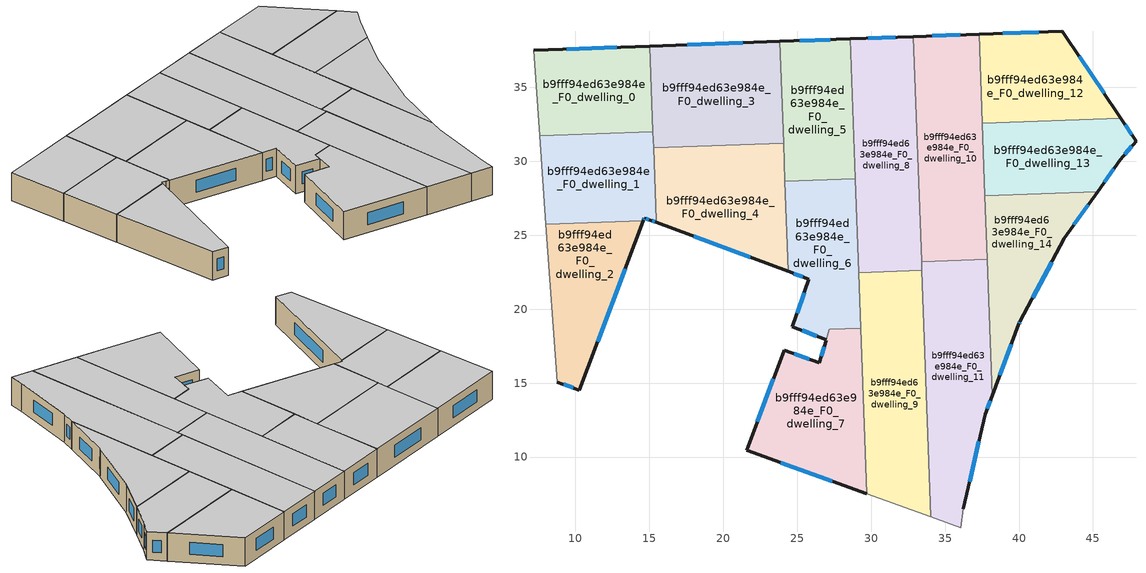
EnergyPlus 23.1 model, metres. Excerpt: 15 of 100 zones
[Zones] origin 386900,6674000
b9fff94ed63e984e_F0_dwelling_0
 floor ground (EU_floor_Construction): 15.03,37.8 15.24,32 7.58,31.72 7.16,37.51 z0
 wall outside (EU_wall_Construction): 15.03,37.8 7.16,37.51 z0:3
 wall to b9fff94ed63e984e_F0_dwelling_1 (EU_wall_Construction): 7.58,31.72 15.24,32 z0:3
 wall adiabatic (EU_wall_Construction): 7.16,37.51 7.58,31.72 z0:3
 wall to b9fff94ed63e984e_F0_dwelling_3 (EU_wall_Construction): 15.24,32 15.03,37.8 z0:3
 window (EU_Window_Construction): 12.78,37.72 9.41,37.6 z0.86:2.14
 ceiling to b9fff94ed63e984e_F1_dwelling_0 (EU_floor_Construction): 15.24,32 15.03,37.8 7.16,37.51 7.58,31.72 z3
b9fff94ed63e984e_F0_dwelling_1
 floor ground (EU_floor_Construction): 15.24,32 15.46,26.03 15.46,25.87 15.07,26.01 14.66,26.16 14.6,26 8,25.76 7.58,31.72 z0
 wall outside (EU_wall_Construction): 14.6,26 14.66,26.16 15.07,26.01 15.46,25.87 z0:3
 wall adiabatic (EU_wall_Construction): 7.58,31.72 8,25.76 z0:3
 wall to b9fff94ed63e984e_F0_dwelling_4 (EU_wall_Construction): 15.46,25.87 15.46,26.03 15.28,30.92 z0:3
 wall to b9fff94ed63e984e_F0_dwelling_2 (EU_wall_Construction): 8,25.76 14.6,26 z0:3
 wall to b9fff94ed63e984e_F0_dwelling_3 (EU_wall_Construction): 15.28,30.92 15.24,31.99 z0:3
 window (EU_Window_Construction): 15.18,25.97 15.35,25.91 / 14.78,26.12 14.95,26.06 / 14.61,26.04 14.64,26.12 z0.86:2.14
 ceiling to b9fff94ed63e984e_F1_dwelling_1 (EU_floor_Construction): 15.46,25.87 15.46,26.03 15.24,32 7.58,31.72 8,25.76 14.6,26 14.66,26.16 15.07,26.01 z3
b9fff94ed63e984e_F0_dwelling_10
 floor ground (EU_floor_Construction): 37.31,38.59 37.85,23.38 33.4,23.22 32.86,38.43 z0
 wall outside (EU_wall_Construction): 37.31,38.59 32.86,38.43 z0:3
 wall to b9fff94ed63e984e_F0_dwelling_11 (EU_wall_Construction): 33.4,23.22 37.85,23.38 z0:3
 wall to b9fff94ed63e984e_F0_dwelling_8 (EU_wall_Construction): 32.86,38.43 33.4,23.22 z0:3
 wall to b9fff94ed63e984e_F0_dwelling_12 (EU_wall_Construction): 37.52,32.57 37.31,38.59 z0:3
 wall to b9fff94ed63e984e_F0_dwelling_13 (EU_wall_Construction): 37.7,27.68 37.52,32.57 z0:3
 wall to b9fff94ed63e984e_F0_dwelling_14 (EU_wall_Construction): 37.85,23.38 37.7,27.68 z0:3
 window (EU_Window_Construction): 36.04,38.55 34.13,38.48 z0.86:2.14
 ceiling to b9fff94ed63e984e_F1_dwelling_10 (EU_floor_Construction): 37.85,23.38 37.31,38.59 32.86,38.43 33.4,23.22 z3
b9fff94ed63e984e_F0_dwelling_11
 floor ground (EU_floor_Construction): 37.85,23.38 38.18,14.16 37.71,12.89 36.24,6.52 36.04,5.22 34.02,5.95 33.4,23.22 z0
 wall outside (EU_wall_Construction): 36.24,6.52 37.71,12.89 38.18,14.16 z0:3
 wall adiabatic (EU_wall_Construction): 34.02,5.95 36.04,5.22 36.24,6.52 z0:3
 wall to b9fff94ed63e984e_F0_dwelling_9 (EU_wall_Construction): 33.43,22.62 34.02,5.95 z0:3
 wall to b9fff94ed63e984e_F0_dwelling_14 (EU_wall_Construction): 38.18,14.16 37.85,23.38 z0:3
 wall to b9fff94ed63e984e_F0_dwelling_8 (EU_wall_Construction): 33.4,23.23 33.43,22.62 z0:3
 window (EU_Window_Construction): 37.84,13.25 38.04,13.79 / 36.66,8.34 37.29,11.07 z0.86:2.14
 ceiling to b9fff94ed63e984e_F1_dwelling_11 (EU_floor_Construction): 36.04,5.22 36.24,6.52 37.71,12.89 38.18,14.16 37.85,23.38 33.4,23.22 34.02,5.95 z3
b9fff94ed63e984e_F0_dwelling_12
 floor ground (EU_floor_Construction): 42.93,38.79 46.87,32.91 37.52,32.57 37.31,38.59 z0
 wall outside (EU_wall_Construction): 46.87,32.91 42.93,38.79 37.31,38.59 z0:3
 wall to b9fff94ed63e984e_F0_dwelling_13 (EU_wall_Construction): 37.52,32.57 46.87,32.91 z0:3
 window (EU_Window_Construction): 41.32,38.74 38.91,38.65 / 45.75,34.59 44.06,37.11 z0.86:2.14
 ceiling to b9fff94ed63e984e_F1_dwelling_12 (EU_floor_Construction): 46.87,32.91 42.93,38.79 37.31,38.59 37.52,32.57 z3
b9fff94ed63e984e_F0_dwelling_13
 floor ground (EU_floor_Construction): 46.87,32.91 47.91,31.36 46.86,30.12 45.32,27.96 37.7,27.68 37.52,32.57 z0
 wall outside (EU_wall_Construction): 45.32,27.96 46.86,30.12 47.91,31.36 46.87,32.91 z0:3
 wall to b9fff94ed63e984e_F0_dwelling_14 (EU_wall_Construction): 37.7,27.68 45.32,27.96 z0:3
 window (EU_Window_Construction): 47.16,30.47 47.61,31 / 45.76,28.57 46.42,29.5 / 47.61,31.8 47.17,32.46 z0.86:2.14
 ceiling to b9fff94ed63e984e_F1_dwelling_13 (EU_floor_Construction): 45.32,27.96 46.86,30.12 47.91,31.36 46.87,32.91 37.52,32.57 37.7,27.68 z3
b9fff94ed63e984e_F0_dwelling_14
 floor ground (EU_floor_Construction): 45.32,27.96 43.06,24.79 40.06,19.16 39.99,19.02 38.18,14.16 37.7,27.68 z0
 wall outside (EU_wall_Construction): 38.18,14.16 39.99,19.02 40.06,19.16 43.06,24.79 45.32,27.96 z0:3
 window (EU_Window_Construction): 43.71,25.7 44.68,27.05 / 40.92,20.77 42.21,23.18 / 40.01,19.06 40.04,19.12 / 38.7,15.54 39.48,17.63 z0.86:2.14
 ceiling to b9fff94ed63e984e_F1_dwelling_14 (EU_floor_Construction): 38.18,14.16 39.99,19.02 40.06,19.16 43.06,24.79 45.32,27.96 37.7,27.68 z3
b9fff94ed63e984e_F0_dwelling_2
 floor ground (EU_floor_Construction): 14.6,26 10.27,14.53 8.77,15.08 8,25.76 z0
 wall outside (EU_wall_Construction): 8.77,15.08 10.27,14.53 14.6,26 z0:3
 wall adiabatic (EU_wall_Construction): 8,25.76 8.77,15.08 z0:3
 window (EU_Window_Construction): 11.51,17.81 13.36,22.72 / 9.2,14.92 9.84,14.69 z0.86:2.14
 ceiling to b9fff94ed63e984e_F1_dwelling_2 (EU_floor_Construction): 10.27,14.53 14.6,26 8,25.76 8.77,15.08 z3
b9fff94ed63e984e_F0_dwelling_3
 floor ground (EU_floor_Construction): 23.83,38.11 24.07,31.24 15.28,30.92 15.03,37.8 z0
 wall outside (EU_wall_Construction): 23.83,38.11 15.03,37.8 z0:3
 wall to b9fff94ed63e984e_F0_dwelling_4 (EU_wall_Construction): 15.28,30.92 24.07,31.24 z0:3
 wall to b9fff94ed63e984e_F0_dwelling_5 (EU_wall_Construction): 24.07,31.24 23.83,38.11 z0:3
 window (EU_Window_Construction): 21.31,38.02 17.55,37.89 z0.86:2.14
 ceiling to b9fff94ed63e984e_F1_dwelling_3 (EU_floor_Construction): 24.07,31.24 23.83,38.11 15.03,37.8 15.28,30.92 z3
b9fff94ed63e984e_F0_dwelling_4
 floor ground (EU_floor_Construction): 24.07,31.24 24.38,22.55 15.46,25.87 15.28,30.92 z0
 wall outside (EU_wall_Construction): 15.46,25.87 24.38,22.55 z0:3
 wall to b9fff94ed63e984e_F0_dwelling_6 (EU_wall_Construction): 24.38,22.55 24.16,28.64 z0:3
 wall to b9fff94ed63e984e_F0_dwelling_5 (EU_wall_Construction): 24.16,28.64 24.07,31.24 z0:3
 window (EU_Window_Construction): 18.01,24.92 21.83,23.5 z0.86:2.14
 ceiling to b9fff94ed63e984e_F1_dwelling_4 (EU_floor_Construction): 24.38,22.55 24.07,31.24 15.28,30.92 15.46,25.87 z3
b9fff94ed63e984e_F0_dwelling_5
 floor ground (EU_floor_Construction): 28.59,38.28 28.92,28.81 24.16,28.64 23.83,38.11 z0
 wall outside (EU_wall_Construction): 28.59,38.28 23.83,38.11 z0:3
 wall to b9fff94ed63e984e_F0_dwelling_6 (EU_wall_Construction): 24.16,28.64 28.92,28.81 z0:3
 wall to b9fff94ed63e984e_F0_dwelling_8 (EU_wall_Construction): 28.92,28.81 28.59,38.28 z0:3
 window (EU_Window_Construction): 27.23,38.23 25.18,38.16 z0.86:2.14
 ceiling to b9fff94ed63e984e_F1_dwelling_5 (EU_floor_Construction): 28.92,28.81 28.59,38.28 23.83,38.11 24.16,28.64 z3
b9fff94ed63e984e_F0_dwelling_6
 floor ground (EU_floor_Construction): 28.92,28.81 29.28,18.72 27.18,18.65 26.95,17.92 24.67,18.82 25.77,22.03 24.38,22.55 24.16,28.64 z0
 wall outside (EU_wall_Construction): 24.38,22.55 25.77,22.03 24.67,18.82 26.95,17.92 z0:3
 wall to b9fff94ed63e984e_F0_dwelling_7 (EU_wall_Construction): 26.95,17.92 27.18,18.65 29.28,18.72 z0:3
 wall to b9fff94ed63e984e_F0_dwelling_9 (EU_wall_Construction): 29.28,18.72 29.15,22.47 z0:3
 wall to b9fff94ed63e984e_F0_dwelling_8 (EU_wall_Construction): 29.15,22.47 28.92,28.81 z0:3
 window (EU_Window_Construction): 25.46,21.12 24.99,19.74 / 24.78,22.4 25.38,22.18 / 25.32,18.57 26.3,18.18 z0.86:2.14
 ceiling to b9fff94ed63e984e_F1_dwelling_6 (EU_floor_Construction): 29.28,18.72 28.92,28.81 24.16,28.64 24.38,22.55 25.77,22.03 24.67,18.82 26.95,17.92 27.18,18.65 z3
b9fff94ed63e984e_F0_dwelling_7
 floor ground (EU_floor_Construction): 29.28,18.72 29.68,7.52 21.58,10.45 24.11,17.23 26.47,16.38 26.95,17.92 27.18,18.65 z0
 wall outside (EU_wall_Construction): 26.95,17.92 26.47,16.38 24.11,17.23 21.58,10.45 29.68,7.52 z0:3
 wall to b9fff94ed63e984e_F0_dwelling_9 (EU_wall_Construction): 29.68,7.52 29.28,18.72 z0:3
 window (EU_Window_Construction): 23.9,9.61 27.37,8.36 / 23.38,15.29 22.3,12.38 / 25.8,16.62 24.78,16.98 / 26.82,17.48 26.61,16.82 z0.86:2.14
 ceiling to b9fff94ed63e984e_F1_dwelling_7 (EU_floor_Construction): 29.68,7.52 29.28,18.72 27.18,18.65 26.95,17.92 26.47,16.38 24.11,17.23 21.58,10.45 z3
b9fff94ed63e984e_F0_dwelling_8
 floor ground (EU_floor_Construction): 32.86,38.43 33.43,22.62 29.15,22.47 28.59,38.28 z0
 wall outside (EU_wall_Construction): 32.86,38.43 28.59,38.28 z0:3
 wall to b9fff94ed63e984e_F0_dwelling_9 (EU_wall_Construction): 29.15,22.47 33.43,22.62 z0:3
 window (EU_Window_Construction): 31.64,38.39 29.81,38.32 z0.86:2.14
 ceiling to b9fff94ed63e984e_F1_dwelling_8 (EU_floor_Construction): 33.43,22.62 32.86,38.43 28.59,38.28 29.15,22.47 z3
b9fff94ed63e984e_F0_dwelling_9
 floor ground (EU_floor_Construction): 33.43,22.62 34.02,5.95 29.68,7.52 29.15,22.47 z0
 wall adiabatic (EU_wall_Construction): 29.68,7.52 34.02,5.95 z0:3
 ceiling to b9fff94ed63e984e_F1_dwelling_9 (EU_floor_Construction): 34.02,5.95 33.43,22.62 29.15,22.47 29.68,7.52 z3
[Building]
EU S2 Campaign: North Axis=0; Terrain=City; Solar Distribution=FullExterior
[Site:Location]
Helsinki-Vantaa.AP: Latitude=60.317; Longitude=24.963; Time Zone=2; Elevation=54.6
[SizingPeriod:WeatherFileDays]
AnnualSizingPeriod: Begin Month=1; Begin Day of Month=1; End Month=12; End Day of Month=31; Day of Week for Start Day=Monday; Use Weather File Daylight Saving Period=No; Use Weather File Rain and Snow Indicators=No
[MATERIAL]
EU_InternalMass_Material: Roughness=MediumRough; Thickness=0.1; Conductivity=1; Density=1800; Specific Heat=900; Thermal Absorptance=0.9; Solar Absorptance=0.7; Visible Absorptance=0.7
[MATERIAL:NOMASS] Roughness=MediumRough; Thermal Absorptance=0.9; Solar Absorptance=0.7; Visible Absorptance=0.7
Name | Thermal Resistance
EU_wall_NoMass | 1.10183
EU_floor_NoMass | 1.70606
[WINDOWMATERIAL:SIMPLEGLAZINGSYSTEM]
EU_Window_SimpleGlazing: UFactor=3.11035; Solar Heat Gain Coefficient=0.8; Visible Transmittance=0.8
[CONSTRUCTION]
EU_wall_Construction: EU_wall_NoMass
EU_floor_Construction: EU_floor_NoMass
EU_Window_Construction: EU_Window_SimpleGlazing
EU_InternalMass_Construction: EU_InternalMass_Material
[ZONE] Type=1; Multiplier=1; Ceiling Height=autocalculate; Floor Area=autocalculate; Part of Total Floor Area=Yes
Name | Volume
b9fff94ed63e984e_F0_dwelling_0 | 135.374
b9fff94ed63e984e_F0_dwelling_1 | 135.486
b9fff94ed63e984e_F0_dwelling_10 | 203.08
b9fff94ed63e984e_F0_dwelling_11 | 203.101
b9fff94ed63e984e_F0_dwelling_12 | 135.408
b9fff94ed63e984e_F0_dwelling_13 | 135.38
b9fff94ed63e984e_F0_dwelling_14; b9fff94ed63e984e_F0_dwelling_5 | 135.39
b9fff94ed63e984e_F0_dwelling_2 | 135.309
b9fff94ed63e984e_F0_dwelling_3 | 181.466
b9fff94ed63e984e_F0_dwelling_4 | 181.474
b9fff94ed63e984e_F0_dwelling_6 | 137.421
b9fff94ed63e984e_F0_dwelling_7 | 176.563
b9fff94ed63e984e_F0_dwelling_8 | 203.093
b9fff94ed63e984e_F0_dwelling_9 | 203.076
[INTERNALMASS] Construction=EU_InternalMass_Construction
Name | Zone or ZoneList | Surface Area
b9fff94ed63e984e_F0_dwelling_0_EU_InternalMass | b9fff94ed63e984e_F0_dwelling_0 | 45.1243
b9fff94ed63e984e_F0_dwelling_1_EU_InternalMass | b9fff94ed63e984e_F0_dwelling_1 | 45.1621
b9fff94ed63e984e_F0_dwelling_2_EU_InternalMass | b9fff94ed63e984e_F0_dwelling_2 | 45.1028
b9fff94ed63e984e_F0_dwelling_3_EU_InternalMass | b9fff94ed63e984e_F0_dwelling_3 | 60.489
b9fff94ed63e984e_F0_dwelling_4_EU_InternalMass | b9fff94ed63e984e_F0_dwelling_4 | 60.4911
b9fff94ed63e984e_F0_dwelling_5_EU_InternalMass | b9fff94ed63e984e_F0_dwelling_5 | 45.13
b9fff94ed63e984e_F0_dwelling_6_EU_InternalMass | b9fff94ed63e984e_F0_dwelling_6 | 45.8068
b9fff94ed63e984e_F0_dwelling_7_EU_InternalMass | b9fff94ed63e984e_F0_dwelling_7 | 58.854
b9fff94ed63e984e_F0_dwelling_8_EU_InternalMass | b9fff94ed63e984e_F0_dwelling_8 | 67.6978
b9fff94ed63e984e_F0_dwelling_9_EU_InternalMass | b9fff94ed63e984e_F0_dwelling_9 | 67.6923
b9fff94ed63e984e_F0_dwelling_10_EU_InternalMass | b9fff94ed63e984e_F0_dwelling_10 | 67.6936
b9fff94ed63e984e_F0_dwelling_11_EU_InternalMass | b9fff94ed63e984e_F0_dwelling_11 | 67.7003
b9fff94ed63e984e_F0_dwelling_12_EU_InternalMass | b9fff94ed63e984e_F0_dwelling_12 | 45.1359
b9fff94ed63e984e_F0_dwelling_13_EU_InternalMass | b9fff94ed63e984e_F0_dwelling_13 | 45.1273
b9fff94ed63e984e_F0_dwelling_14_EU_InternalMass | b9fff94ed63e984e_F0_dwelling_14 | 45.1295
[OTHEREQUIPMENT] Fuel Type=Electricity; Design Level Calculation Method=Watts/Area; Power per Zone Floor Area=1; Fraction Latent=0; Fraction Radiant=0; Fraction Lost=0; Carbon Dioxide Generation Rate=0; EndUse Subcategory=EU_Step8_InternalGains
Name | Zone or ZoneList or Space or SpaceList | Schedule
EU_Step8_InternalGain_b9fff94ed63e984e_F0_dwelling_0_f000 | b9fff94ed63e984e_F0_dwelling_0 | EU_Step8_GainSchedule_b9fff94ed63e984e_F0_dwelling_0_f000
EU_Step8_InternalGain_b9fff94ed63e984e_F0_dwelling_1_f000 | b9fff94ed63e984e_F0_dwelling_1 | EU_Step8_GainSchedule_b9fff94ed63e984e_F0_dwelling_1_f000
EU_Step8_InternalGain_b9fff94ed63e984e_F0_dwelling_2_f000 | b9fff94ed63e984e_F0_dwelling_2 | EU_Step8_GainSchedule_b9fff94ed63e984e_F0_dwelling_2_f000
EU_Step8_InternalGain_b9fff94ed63e984e_F0_dwelling_3_f000 | b9fff94ed63e984e_F0_dwelling_3 | EU_Step8_GainSchedule_b9fff94ed63e984e_F0_dwelling_3_f000
EU_Step8_InternalGain_b9fff94ed63e984e_F0_dwelling_4_f000 | b9fff94ed63e984e_F0_dwelling_4 | EU_Step8_GainSchedule_b9fff94ed63e984e_F0_dwelling_4_f000
EU_Step8_InternalGain_b9fff94ed63e984e_F0_dwelling_5_f000 | b9fff94ed63e984e_F0_dwelling_5 | EU_Step8_GainSchedule_b9fff94ed63e984e_F0_dwelling_5_f000
EU_Step8_InternalGain_b9fff94ed63e984e_F0_dwelling_6_f000 | b9fff94ed63e984e_F0_dwelling_6 | EU_Step8_GainSchedule_b9fff94ed63e984e_F0_dwelling_6_f000
EU_Step8_InternalGain_b9fff94ed63e984e_F0_dwelling_7_f000 | b9fff94ed63e984e_F0_dwelling_7 | EU_Step8_GainSchedule_b9fff94ed63e984e_F0_dwelling_7_f000
EU_Step8_InternalGain_b9fff94ed63e984e_F0_dwelling_8_f000 | b9fff94ed63e984e_F0_dwelling_8 | EU_Step8_GainSchedule_b9fff94ed63e984e_F0_dwelling_8_f000
EU_Step8_InternalGain_b9fff94ed63e984e_F0_dwelling_9_f000 | b9fff94ed63e984e_F0_dwelling_9 | EU_Step8_GainSchedule_b9fff94ed63e984e_F0_dwelling_9_f000
EU_Step8_InternalGain_b9fff94ed63e984e_F0_dwelling_10_f000 | b9fff94ed63e984e_F0_dwelling_10 | EU_Step8_GainSchedule_b9fff94ed63e984e_F0_dwelling_10_f000
EU_Step8_InternalGain_b9fff94ed63e984e_F0_dwelling_11_f000 | b9fff94ed63e984e_F0_dwelling_11 | EU_Step8_GainSchedule_b9fff94ed63e984e_F0_dwelling_11_f000
EU_Step8_InternalGain_b9fff94ed63e984e_F0_dwelling_12_f000 | b9fff94ed63e984e_F0_dwelling_12 | EU_Step8_GainSchedule_b9fff94ed63e984e_F0_dwelling_12_f000
EU_Step8_InternalGain_b9fff94ed63e984e_F0_dwelling_13_f000 | b9fff94ed63e984e_F0_dwelling_13 | EU_Step8_GainSchedule_b9fff94ed63e984e_F0_dwelling_13_f000
EU_Step8_InternalGain_b9fff94ed63e984e_F0_dwelling_14_f000 | b9fff94ed63e984e_F0_dwelling_14 | EU_Step8_GainSchedule_b9fff94ed63e984e_F0_dwelling_14_f000
[ZONEVENTILATION:DESIGNFLOWRATE] Schedule=EU_AlwaysOn; Design Flow Rate Calculation Method=AirChanges/Hour; Air Changes per Hour=0.756316; Ventilation Type=Natural; Fan Pressure Rise=0; Fan Total Efficiency=1; Constant Term Coefficient=1; Temperature Term Coefficient=0; Velocity Term Coefficient=0; Velocity Squared Term Coefficient=0; Minimum Indoor Temperature=-100; Maximum Indoor Temperature=100; Delta Temperature=-100; Minimum Outdoor Temperature=-100; Maximum Outdoor Temperature=100; Maximum Wind Speed=40
Name | Zone or ZoneList or Space or SpaceList
EU_ConstantAir_b9fff94ed63e984e_F0_dwelling_0 | b9fff94ed63e984e_F0_dwelling_0
EU_ConstantAir_b9fff94ed63e984e_F0_dwelling_1 | b9fff94ed63e984e_F0_dwelling_1
EU_ConstantAir_b9fff94ed63e984e_F0_dwelling_2 | b9fff94ed63e984e_F0_dwelling_2
EU_ConstantAir_b9fff94ed63e984e_F0_dwelling_3 | b9fff94ed63e984e_F0_dwelling_3
EU_ConstantAir_b9fff94ed63e984e_F0_dwelling_4 | b9fff94ed63e984e_F0_dwelling_4
EU_ConstantAir_b9fff94ed63e984e_F0_dwelling_5 | b9fff94ed63e984e_F0_dwelling_5
EU_ConstantAir_b9fff94ed63e984e_F0_dwelling_6 | b9fff94ed63e984e_F0_dwelling_6
EU_ConstantAir_b9fff94ed63e984e_F0_dwelling_7 | b9fff94ed63e984e_F0_dwelling_7
EU_ConstantAir_b9fff94ed63e984e_F0_dwelling_8 | b9fff94ed63e984e_F0_dwelling_8
EU_ConstantAir_b9fff94ed63e984e_F0_dwelling_9 | b9fff94ed63e984e_F0_dwelling_9
EU_ConstantAir_b9fff94ed63e984e_F0_dwelling_10 | b9fff94ed63e984e_F0_dwelling_10
EU_ConstantAir_b9fff94ed63e984e_F0_dwelling_11 | b9fff94ed63e984e_F0_dwelling_11
EU_ConstantAir_b9fff94ed63e984e_F0_dwelling_12 | b9fff94ed63e984e_F0_dwelling_12
EU_ConstantAir_b9fff94ed63e984e_F0_dwelling_13 | b9fff94ed63e984e_F0_dwelling_13
EU_ConstantAir_b9fff94ed63e984e_F0_dwelling_14 | b9fff94ed63e984e_F0_dwelling_14
[HVACTEMPLATE:THERMOSTAT] Constant Heating Setpoint=20; Constant Cooling Setpoint=50
EU_HeatOnly_b9fff94ed63e984e_F0_dwelling_0; EU_HeatOnly_b9fff94ed63e984e_F0_dwelling_1; EU_HeatOnly_b9fff94ed63e984e_F0_dwelling_2; EU_HeatOnly_b9fff94ed63e984e_F0_dwelling_3; EU_HeatOnly_b9fff94ed63e984e_F0_dwelling_4; EU_HeatOnly_b9fff94ed63e984e_F0_dwelling_5; EU_HeatOnly_b9fff94ed63e984e_F0_dwelling_6; EU_HeatOnly_b9fff94ed63e984e_F0_dwelling_7; EU_HeatOnly_b9fff94ed63e984e_F0_dwelling_8; EU_HeatOnly_b9fff94ed63e984e_F0_dwelling_9; EU_HeatOnly_b9fff94ed63e984e_F0_dwelling_10; EU_HeatOnly_b9fff94ed63e984e_F0_dwelling_11; EU_HeatOnly_b9fff94ed63e984e_F0_dwelling_12; EU_HeatOnly_b9fff94ed63e984e_F0_dwelling_13; EU_HeatOnly_b9fff94ed63e984e_F0_dwelling_14; EU_HeatOnly_b9fff94ed63e984e_F1_dwelling_0; EU_HeatOnly_b9fff94ed63e984e_F1_dwelling_1; EU_HeatOnly_b9fff94ed63e984e_F1_dwelling_2; EU_HeatOnly_b9fff94ed63e984e_F1_dwelling_3; EU_HeatOnly_b9fff94ed63e984e_F1_dwelling_4; EU_HeatOnly_b9fff94ed63e984e_F1_dwelling_5; EU_HeatOnly_b9fff94ed63e984e_F1_dwelling_6; EU_HeatOnly_b9fff94ed63e984e_F1_dwelling_7; EU_HeatOnly_b9fff94ed63e984e_F1_dwelling_8; EU_HeatOnly_b9fff94ed63e984e_F1_dwelling_9; EU_HeatOnly_b9fff94ed63e984e_F1_dwelling_10; EU_HeatOnly_b9fff94ed63e984e_F1_dwelling_11; EU_HeatOnly_b9fff94ed63e984e_F1_dwelling_12; EU_HeatOnly_b9fff94ed63e984e_F1_dwelling_13; EU_HeatOnly_b9fff94ed63e984e_F1_dwelling_14; EU_HeatOnly_b9fff94ed63e984e_F2_dwelling_0; EU_HeatOnly_b9fff94ed63e984e_F2_dwelling_1; EU_HeatOnly_b9fff94ed63e984e_F2_dwelling_2; EU_HeatOnly_b9fff94ed63e984e_F2_dwelling_3; EU_HeatOnly_b9fff94ed63e984e_F2_dwelling_4; EU_HeatOnly_b9fff94ed63e984e_F2_dwelling_5; EU_HeatOnly_b9fff94ed63e984e_F2_dwelling_6; EU_HeatOnly_b9fff94ed63e984e_F2_dwelling_7; EU_HeatOnly_b9fff94ed63e984e_F2_dwelling_8; EU_HeatOnly_b9fff94ed63e984e_F2_dwelling_9; EU_HeatOnly_b9fff94ed63e984e_F2_dwelling_10; EU_HeatOnly_b9fff94ed63e984e_F2_dwelling_11; EU_HeatOnly_b9fff94ed63e984e_F2_dwelling_12; EU_HeatOnly_b9fff94ed63e984e_F2_dwelling_13; EU_HeatOnly_b9fff94ed63e984e_F3_dwelling_0; EU_HeatOnly_b9fff94ed63e984e_F3_dwelling_1; EU_HeatOnly_b9fff94ed63e984e_F3_dwelling_2; EU_HeatOnly_b9fff94ed63e984e_F3_dwelling_3; EU_HeatOnly_b9fff94ed63e984e_F3_dwelling_4; EU_HeatOnly_b9fff94ed63e984e_F3_dwelling_5; EU_HeatOnly_b9fff94ed63e984e_F3_dwelling_6; EU_HeatOnly_b9fff94ed63e984e_F3_dwelling_7; EU_HeatOnly_b9fff94ed63e984e_F3_dwelling_8; EU_HeatOnly_b9fff94ed63e984e_F3_dwelling_9; EU_HeatOnly_b9fff94ed63e984e_F3_dwelling_10; EU_HeatOnly_b9fff94ed63e984e_F3_dwelling_11; EU_HeatOnly_b9fff94ed63e984e_F3_dwelling_12; EU_HeatOnly_b9fff94ed63e984e_F3_dwelling_13; EU_HeatOnly_b9fff94ed63e984e_F4_dwelling_0; EU_HeatOnly_b9fff94ed63e984e_F4_dwelling_1; EU_HeatOnly_b9fff94ed63e984e_F4_dwelling_2; EU_HeatOnly_b9fff94ed63e984e_F4_dwelling_3; EU_HeatOnly_b9fff94ed63e984e_F4_dwelling_4; EU_HeatOnly_b9fff94ed63e984e_F4_dwelling_5; EU_HeatOnly_b9fff94ed63e984e_F4_dwelling_6; EU_HeatOnly_b9fff94ed63e984e_F4_dwelling_7; EU_HeatOnly_b9fff94ed63e984e_F4_dwelling_8; EU_HeatOnly_b9fff94ed63e984e_F4_dwelling_9; EU_HeatOnly_b9fff94ed63e984e_F4_dwelling_10; EU_HeatOnly_b9fff94ed63e984e_F4_dwelling_11; EU_HeatOnly_b9fff94ed63e984e_F4_dwelling_12; EU_HeatOnly_b9fff94ed63e984e_F4_dwelling_13; EU_HeatOnly_b9fff94ed63e984e_F5_dwelling_0; EU_HeatOnly_b9fff94ed63e984e_F5_dwelling_1; EU_HeatOnly_b9fff94ed63e984e_F5_dwelling_2; EU_HeatOnly_b9fff94ed63e984e_F5_dwelling_3; EU_HeatOnly_b9fff94ed63e984e_F5_dwelling_4; EU_HeatOnly_b9fff94ed63e984e_F5_dwelling_5; EU_HeatOnly_b9fff94ed63e984e_F5_dwelling_6; EU_HeatOnly_b9fff94ed63e984e_F5_dwelling_7; EU_HeatOnly_b9fff94ed63e984e_F5_dwelling_8; EU_HeatOnly_b9fff94ed63e984e_F5_dwelling_9; EU_HeatOnly_b9fff94ed63e984e_F5_dwelling_10; EU_HeatOnly_b9fff94ed63e984e_F5_dwelling_11; EU_HeatOnly_b9fff94ed63e984e_F5_dwelling_12; EU_HeatOnly_b9fff94ed63e984e_F5_dwelling_13; EU_HeatOnly_b9fff94ed63e984e_F6_dwelling_0; EU_HeatOnly_b9fff94ed63e984e_F6_dwelling_1; EU_HeatOnly_b9fff94ed63e984e_F6_dwelling_2; EU_HeatOnly_b9fff94ed63e984e_F6_dwelling_3; EU_HeatOnly_b9fff94ed63e984e_F6_dwelling_4; EU_HeatOnly_b9fff94ed63e984e_F6_dwelling_5; EU_HeatOnly_b9fff94ed63e984e_F6_dwelling_6; EU_HeatOnly_b9fff94ed63e984e_F6_dwelling_7; EU_HeatOnly_b9fff94ed63e984e_F6_dwelling_8; EU_HeatOnly_b9fff94ed63e984e_F6_dwelling_9; EU_HeatOnly_b9fff94ed63e984e_F6_dwelling_10; EU_HeatOnly_b9fff94ed63e984e_F6_dwelling_11; EU_HeatOnly_b9fff94ed63e984e_F6_dwelling_12; EU_HeatOnly_b9fff94ed63e984e_F6_dwelling_13
[HVACTEMPLATE:ZONE:IDEALLOADSAIRSYSTEM] System Availability Schedule=EU_AlwaysOn; Maximum Heating Supply Air Temperature=50; Minimum Cooling Supply Air Temperature=13; Maximum Heating Supply Air Humidity Ratio=0.0156; Minimum Cooling Supply Air Humidity Ratio=0.0077; Heating Limit=NoLimit; Cooling Limit=NoLimit; Heating Availability Schedule=EU_AlwaysOn; Cooling Availability Schedule=EU_CoolingOff; Dehumidification Control Type=ConstantSensibleHeatRatio; Cooling Sensible Heat Ratio=0.7; Dehumidification Setpoint=60; Humidification Control Type=None; Humidification Setpoint=30; Outdoor Air Method=None; Outdoor Air Flow Rate per Person=0.00944; Outdoor Air Flow Rate per Zone Floor Area=0; Outdoor Air Flow Rate per Zone=0; Demand Controlled Ventilation Type=None; Outdoor Air Economizer Type=NoEconomizer; Heat Recovery Type=None; Sensible Heat Recovery Effectiveness=0.7; Latent Heat Recovery Effectiveness=0.65
Name | Template Thermostat
b9fff94ed63e984e_F0_dwelling_0 | EU_HeatOnly_b9fff94ed63e984e_F0_dwelling_0
b9fff94ed63e984e_F0_dwelling_1 | EU_HeatOnly_b9fff94ed63e984e_F0_dwelling_1
b9fff94ed63e984e_F0_dwelling_2 | EU_HeatOnly_b9fff94ed63e984e_F0_dwelling_2
b9fff94ed63e984e_F0_dwelling_3 | EU_HeatOnly_b9fff94ed63e984e_F0_dwelling_3
b9fff94ed63e984e_F0_dwelling_4 | EU_HeatOnly_b9fff94ed63e984e_F0_dwelling_4
b9fff94ed63e984e_F0_dwelling_5 | EU_HeatOnly_b9fff94ed63e984e_F0_dwelling_5
b9fff94ed63e984e_F0_dwelling_6 | EU_HeatOnly_b9fff94ed63e984e_F0_dwelling_6
b9fff94ed63e984e_F0_dwelling_7 | EU_HeatOnly_b9fff94ed63e984e_F0_dwelling_7
b9fff94ed63e984e_F0_dwelling_8 | EU_HeatOnly_b9fff94ed63e984e_F0_dwelling_8
b9fff94ed63e984e_F0_dwelling_9 | EU_HeatOnly_b9fff94ed63e984e_F0_dwelling_9
b9fff94ed63e984e_F0_dwelling_10 | EU_HeatOnly_b9fff94ed63e984e_F0_dwelling_10
b9fff94ed63e984e_F0_dwelling_11 | EU_HeatOnly_b9fff94ed63e984e_F0_dwelling_11
b9fff94ed63e984e_F0_dwelling_12 | EU_HeatOnly_b9fff94ed63e984e_F0_dwelling_12
b9fff94ed63e984e_F0_dwelling_13 | EU_HeatOnly_b9fff94ed63e984e_F0_dwelling_13
b9fff94ed63e984e_F0_dwelling_14 | EU_HeatOnly_b9fff94ed63e984e_F0_dwelling_14
[SIZING:ZONE] Zone Cooling Design Supply Air Temperature Input Method=SupplyAirTemperature; Zone Cooling Design Supply Air Temperature=13; Zone Heating Design Supply Air Temperature Input Method=SupplyAirTemperature; Zone Heating Design Supply Air Temperature=50; Zone Cooling Design Supply Air Humidity Ratio=0.008; Zone Heating Design Supply Air Humidity Ratio=0.008; Cooling Design Air Flow Method=DesignDay; Cooling Design Air Flow Rate=0; Cooling Minimum Air Flow per Zone Floor Area=0.000762; Cooling Minimum Air Flow=0; Cooling Minimum Air Flow Fraction=0.2; Heating Design Air Flow Method=DesignDay; Heating Design Air Flow Rate=0; Heating Maximum Air Flow per Zone Floor Area=0.002032; Heating Maximum Air Flow=0.141576; Heating Maximum Air Flow Fraction=0.3; Account for Dedicated Outdoor Air System=No; Dedicated Outdoor Air System Control Strategy=NeutralSupplyAir; Dedicated Outdoor Air Low Setpoint Temperature for Design=autosize; Dedicated Outdoor Air High Setpoint Temperature for Design=autosize; Zone Load Sizing Method=Sensible Load Only No Latent Load; Zone Latent Cooling Design Supply Air Humidity Ratio Input Method=HumidityRatioDifference; Zone Cooling Design Supply Air Humidity Ratio Difference=0.005; Zone Latent Heating Design Supply Air Humidity Ratio Input Method=HumidityRatioDifference; Zone Humidification Design Supply Air Humidity Ratio Difference=0.005
b9fff94ed63e984e_F0_dwelling_0; b9fff94ed63e984e_F0_dwelling_1; b9fff94ed63e984e_F0_dwelling_2; b9fff94ed63e984e_F0_dwelling_3; b9fff94ed63e984e_F0_dwelling_4; b9fff94ed63e984e_F0_dwelling_5; b9fff94ed63e984e_F0_dwelling_6; b9fff94ed63e984e_F0_dwelling_7; b9fff94ed63e984e_F0_dwelling_8; b9fff94ed63e984e_F0_dwelling_9; b9fff94ed63e984e_F0_dwelling_10; b9fff94ed63e984e_F0_dwelling_11; b9fff94ed63e984e_F0_dwelling_12; b9fff94ed63e984e_F0_dwelling_13; b9fff94ed63e984e_F0_dwelling_14
[SCHEDULE:CONSTANT]
Name | Hourly Value
EU_AlwaysOn | 1
EU_CoolingOff | 0
[SCHEDULE:FILE] Column Number=1; Rows to Skip at Top=0; Number of Hours of Data=8760; Column Separator=Comma; Interpolate to Timestep=No; Minutes per Item=60; Adjust Schedule for Daylight Savings=Yes
Name | File
EU_Step8_GainSchedule_b9fff94ed63e984e_F0_dwelling_0_f000 | ../../schedules/b9fff94ed63e984e/b9fff94ed63e984e_F0_dwelling_0_f000_gain.csv
EU_Step8_GainSchedule_b9fff94ed63e984e_F0_dwelling_1_f000 | ../../schedules/b9fff94ed63e984e/b9fff94ed63e984e_F0_dwelling_1_f000_gain.csv
EU_Step8_GainSchedule_b9fff94ed63e984e_F0_dwelling_2_f000 | ../../schedules/b9fff94ed63e984e/b9fff94ed63e984e_F0_dwelling_2_f000_gain.csv
EU_Step8_GainSchedule_b9fff94ed63e984e_F0_dwelling_3_f000 | ../../schedules/b9fff94ed63e984e/b9fff94ed63e984e_F0_dwelling_3_f000_gain.csv
EU_Step8_GainSchedule_b9fff94ed63e984e_F0_dwelling_4_f000 | ../../schedules/b9fff94ed63e984e/b9fff94ed63e984e_F0_dwelling_4_f000_gain.csv
EU_Step8_GainSchedule_b9fff94ed63e984e_F0_dwelling_5_f000 | ../../schedules/b9fff94ed63e984e/b9fff94ed63e984e_F0_dwelling_5_f000_gain.csv
EU_Step8_GainSchedule_b9fff94ed63e984e_F0_dwelling_6_f000 | ../../schedules/b9fff94ed63e984e/b9fff94ed63e984e_F0_dwelling_6_f000_gain.csv
EU_Step8_GainSchedule_b9fff94ed63e984e_F0_dwelling_7_f000 | ../../schedules/b9fff94ed63e984e/b9fff94ed63e984e_F0_dwelling_7_f000_gain.csv
EU_Step8_GainSchedule_b9fff94ed63e984e_F0_dwelling_8_f000 | ../../schedules/b9fff94ed63e984e/b9fff94ed63e984e_F0_dwelling_8_f000_gain.csv
EU_Step8_GainSchedule_b9fff94ed63e984e_F0_dwelling_9_f000 | ../../schedules/b9fff94ed63e984e/b9fff94ed63e984e_F0_dwelling_9_f000_gain.csv
EU_Step8_GainSchedule_b9fff94ed63e984e_F0_dwelling_10_f000 | ../../schedules/b9fff94ed63e984e/b9fff94ed63e984e_F0_dwelling_10_f000_gain.csv
EU_Step8_GainSchedule_b9fff94ed63e984e_F0_dwelling_11_f000 | ../../schedules/b9fff94ed63e984e/b9fff94ed63e984e_F0_dwelling_11_f000_gain.csv
EU_Step8_GainSchedule_b9fff94ed63e984e_F0_dwelling_12_f000 | ../../schedules/b9fff94ed63e984e/b9fff94ed63e984e_F0_dwelling_12_f000_gain.csv
EU_Step8_GainSchedule_b9fff94ed63e984e_F0_dwelling_13_f000 | ../../schedules/b9fff94ed63e984e/b9fff94ed63e984e_F0_dwelling_13_f000_gain.csv
EU_Step8_GainSchedule_b9fff94ed63e984e_F0_dwelling_14_f000 | ../../schedules/b9fff94ed63e984e/b9fff94ed63e984e_F0_dwelling_14_f000_gain.csv
